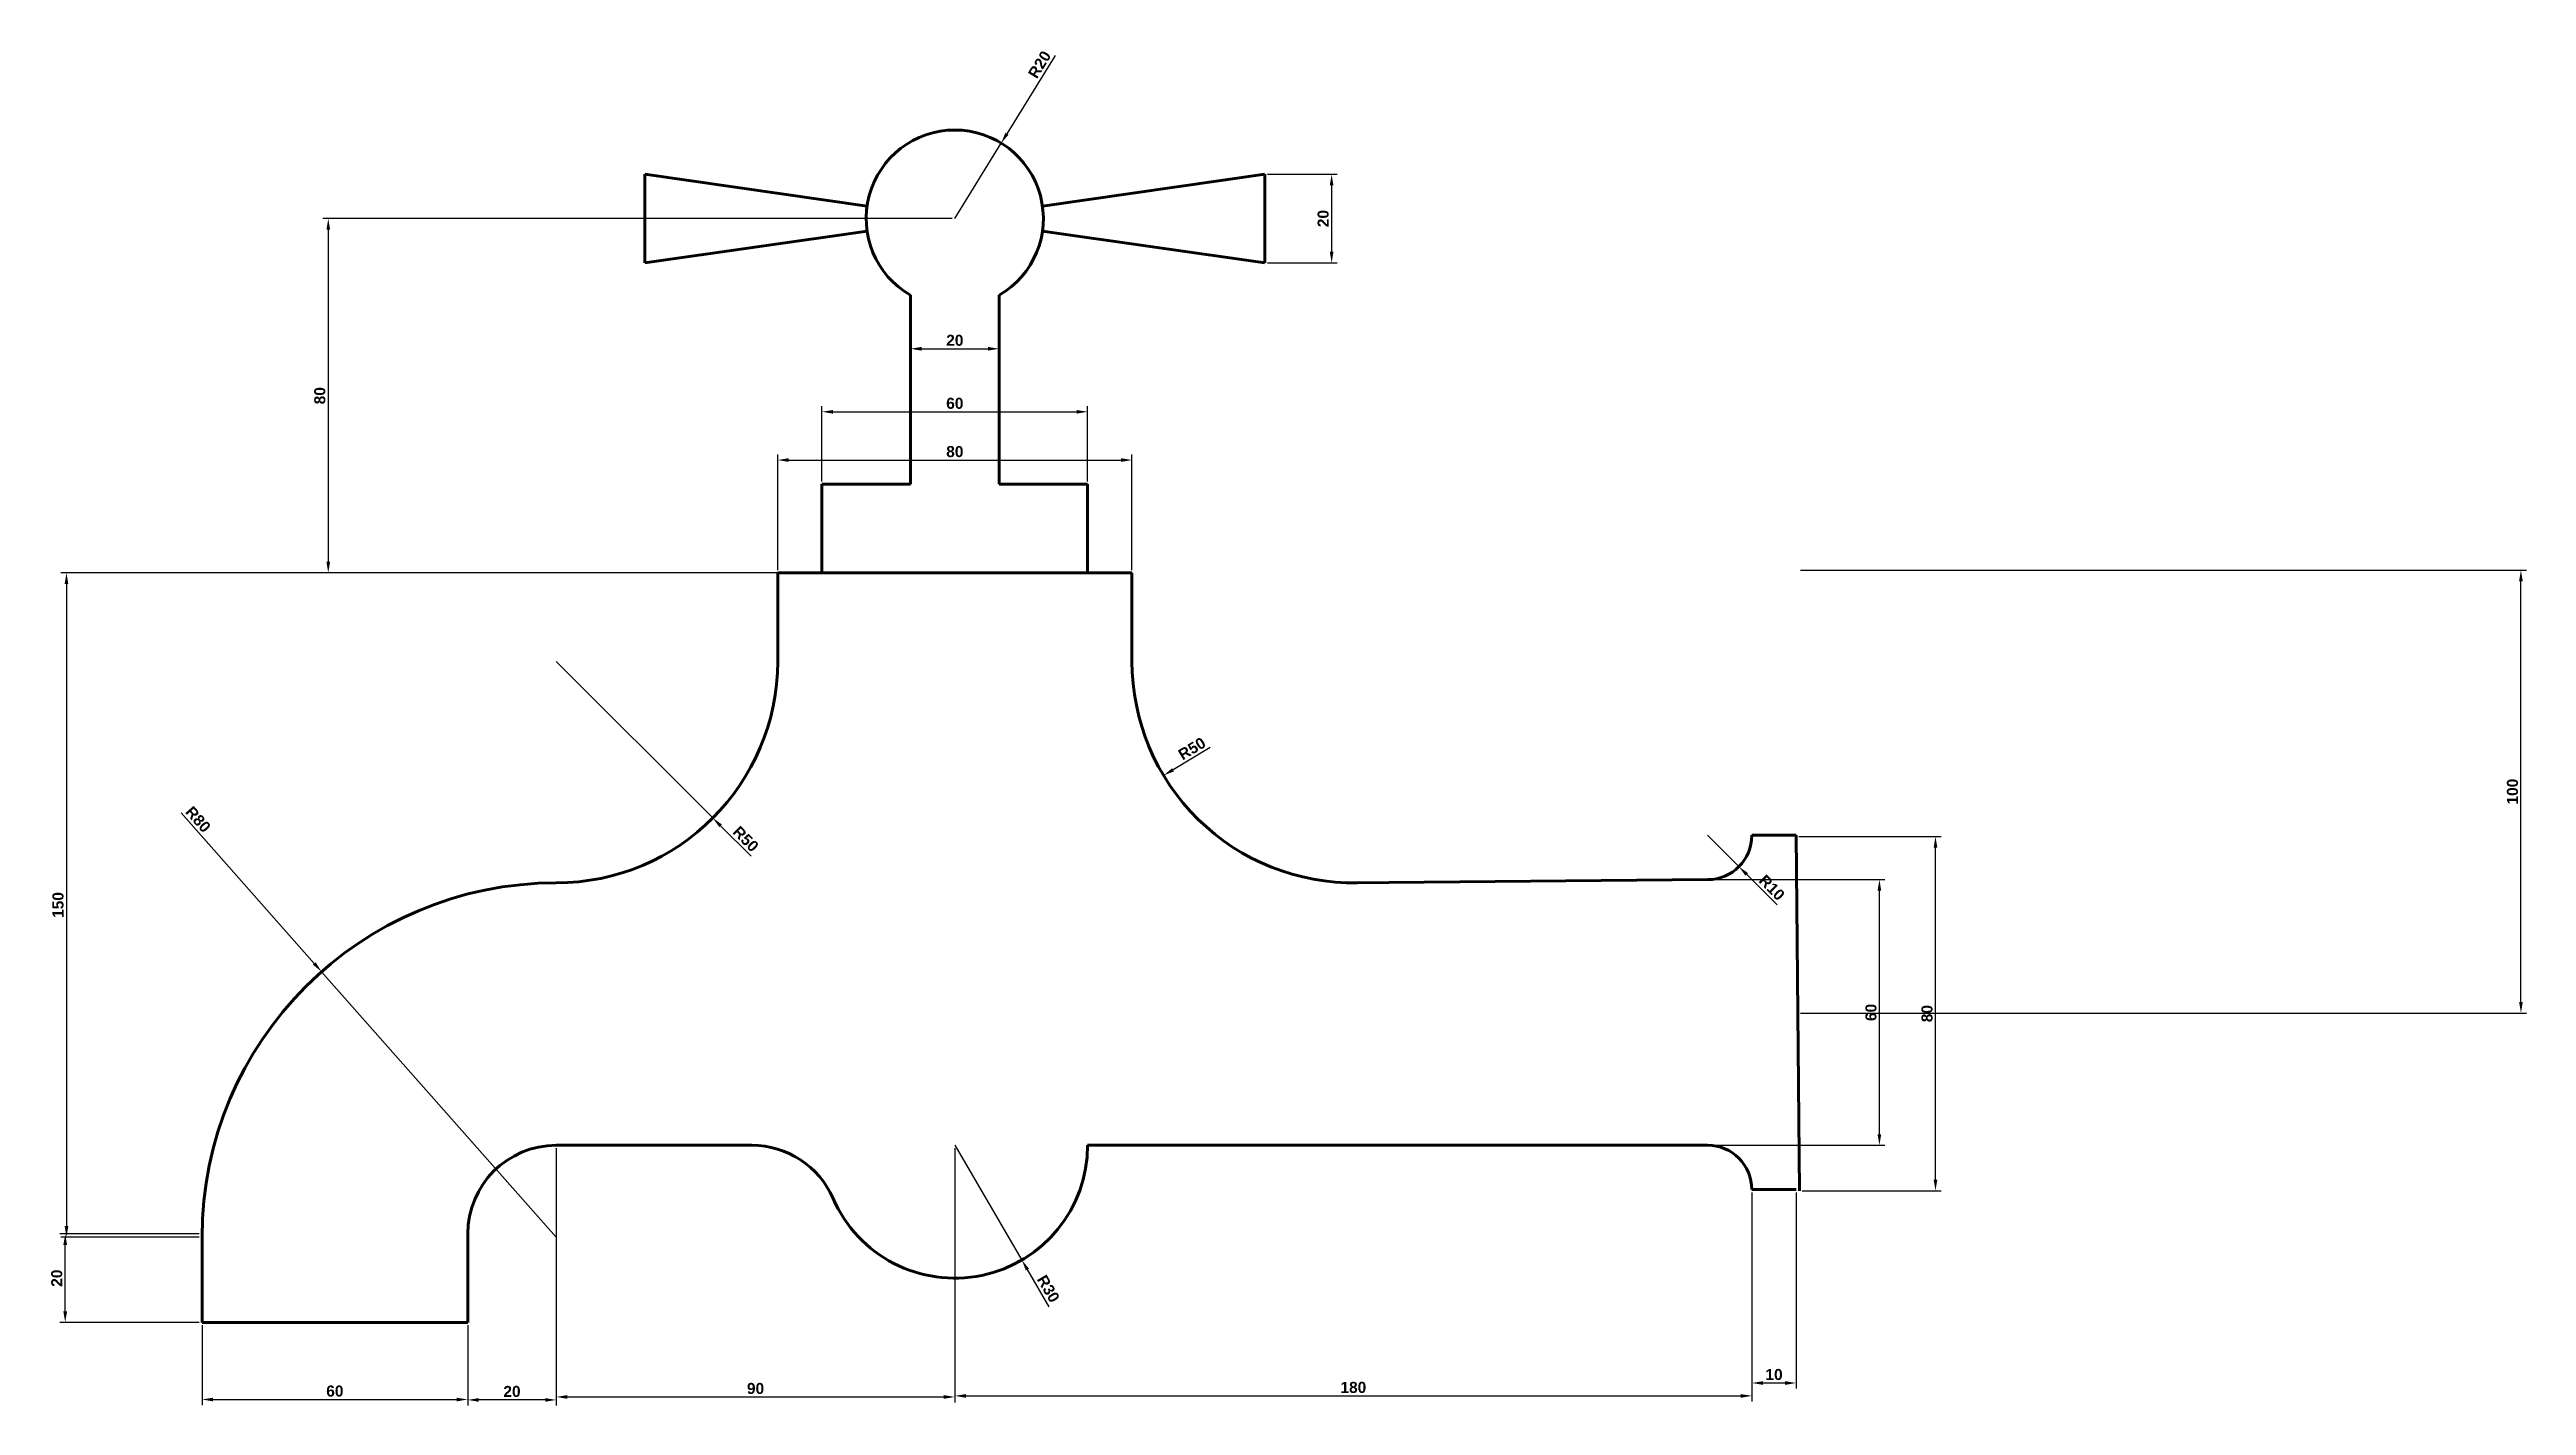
# Model space of a CAD drawing. Header units: millimetres. Extents: x -80 to 2390, y -80 to 2523.
# Drawn here: x 1830 to 2390, y 2217 to 2523 of the extents above.
import ezdxf

# ---------------------------------------------------------------- set-up
doc = ezdxf.new("R2010")
doc.units = ezdxf.units.MM
doc.layers.add('Ana çizgi', color=7, linetype='Continuous', lineweight=70)
doc.layers.add('Kesik kesik', color=7, linetype='Continuous', lineweight=50)
doc.styles.get("Standard").update_dxf_attribs({"font": 'arialbd.ttf'})
doc.dimstyles.new('ISO-25', dxfattribs={"dimtxt": 2.5, "dimasz": 2.5, "dimexe": 1.25, "dimexo": 0.625, "dimtad": 1, "dimtxsty": 'Standard', "dimcen": 2.5, "dimadec": 0, "dimazin": 0, "dimtfac": 1, "dimtmove": 0, "dimatfit": 3, "dimfxl": 1, "dimarcsym": 0})

# ---------------------------------------------------------------- blocks, each defined once
blk = doc.blocks.new('*D3')
at = {"layer": 'Defpoints', "color": 0, "transparency": 16777216}
for p in [(2104.83, 2494.53), (2104.83, 2474.53), (2119.92, 2474.53)]:
    blk.add_point(p, dxfattribs=at)
at = {"layer": 'Kesik kesik', "color": 0, "lineweight": -2, "transparency": 16777216}
for p, q in [((2105.46, 2494.53), (2121.17, 2494.53)), ((2119.92, 2492.03), (2119.92, 2477.03)), ((2105.46, 2474.53), (2121.17, 2474.53))]:
    blk.add_line(p, q, dxfattribs=at)
at = {"layer": 'Kesik kesik', "color": 0, "transparency": 16777216}
for points in [[(2119.51, 2492.03), (2120.34, 2492.03), (2119.92, 2494.53)], [(2119.51, 2477.03), (2120.34, 2477.03), (2119.92, 2474.53)]]:
    blk.add_solid(points, dxfattribs=at)
at = {"layer": 'Kesik kesik', "color": 0, "transparency": 16777216, "insert": (2118.02, 2484.53), "char_height": 2.5, "attachment_point": 5, "rotation": 90}
blk.add_mtext('20', dxfattribs=at)
blk = doc.blocks.new('*D4')
at = {"layer": 'Defpoints', "color": 0, "transparency": 16777216}
for p in [(2034.83, 2484.53), (1893.34, 2404.53), (2034.83, 2404.53)]:
    blk.add_point(p, dxfattribs=at)
at = {"layer": 'Kesik kesik', "color": 0, "lineweight": -2, "transparency": 16777216}
for p, q in [((2034.21, 2484.53), (1892.09, 2484.53)), ((1893.34, 2482.03), (1893.34, 2407.03)), ((2034.21, 2404.53), (1892.09, 2404.53))]:
    blk.add_line(p, q, dxfattribs=at)
at = {"layer": 'Kesik kesik', "color": 0, "transparency": 16777216}
for points in [[(1892.93, 2482.03), (1893.76, 2482.03), (1893.34, 2484.53)], [(1892.93, 2407.03), (1893.76, 2407.03), (1893.34, 2404.53)]]:
    blk.add_solid(points, dxfattribs=at)
at = {"layer": 'Kesik kesik', "color": 0, "transparency": 16777216, "insert": (1891.44, 2444.53), "char_height": 2.5, "attachment_point": 5, "rotation": 90}
blk.add_mtext('80', dxfattribs=at)
blk = doc.blocks.new('*D5')
at = {"layer": 'Defpoints', "color": 0, "transparency": 16777216}
for p in [(2104.83, 2494.53), (2104.83, 2474.53), (2119.92, 2474.53)]:
    blk.add_point(p, dxfattribs=at)
at = {"layer": 'Kesik kesik', "color": 0, "lineweight": -2, "transparency": 16777216}
for p, q in [((2105.46, 2494.53), (2121.17, 2494.53)), ((2119.92, 2492.03), (2119.92, 2477.03)), ((2105.46, 2474.53), (2121.17, 2474.53))]:
    blk.add_line(p, q, dxfattribs=at)
at = {"layer": 'Kesik kesik', "color": 0, "transparency": 16777216}
for points in [[(2119.51, 2492.03), (2120.34, 2492.03), (2119.92, 2494.53)], [(2119.51, 2477.03), (2120.34, 2477.03), (2119.92, 2474.53)]]:
    blk.add_solid(points, dxfattribs=at)
at = {"layer": 'Kesik kesik', "color": 0, "transparency": 16777216, "insert": (2118.02, 2484.53), "char_height": 2.5, "attachment_point": 5, "rotation": 90}
blk.add_mtext('20', dxfattribs=at)
blk = doc.blocks.new('*D7')
at = {"layer": 'Defpoints', "color": 0, "transparency": 16777216}
for p in [(1833.94, 2255.26), (1864.83, 2255.26), (1864.83, 2235.26)]:
    blk.add_point(p, dxfattribs=at)
at = {"layer": 'Kesik kesik', "color": 0, "lineweight": -2, "transparency": 16777216}
for p, q in [((1864.21, 2255.26), (1832.69, 2255.26)), ((1833.94, 2237.76), (1833.94, 2252.76)), ((1864.21, 2235.26), (1832.69, 2235.26))]:
    blk.add_line(p, q, dxfattribs=at)
at = {"layer": 'Kesik kesik', "color": 0, "transparency": 16777216}
for points in [[(1833.52, 2252.76), (1834.36, 2252.76), (1833.94, 2255.26)], [(1833.52, 2237.76), (1834.36, 2237.76), (1833.94, 2235.26)]]:
    blk.add_solid(points, dxfattribs=at)
at = {"layer": 'Kesik kesik', "color": 0, "transparency": 16777216, "insert": (1832.04, 2245.26), "char_height": 2.5, "attachment_point": 5, "rotation": 90}
blk.add_mtext('20', dxfattribs=at)
blk = doc.blocks.new('*D8')
at = {"layer": 'Defpoints', "color": 0, "transparency": 16777216}
for p in [(1864.83, 2235.26), (1924.83, 2235.26), (1924.83, 2217.86)]:
    blk.add_point(p, dxfattribs=at)
at = {"layer": 'Kesik kesik', "color": 0, "lineweight": -2, "transparency": 16777216}
for p, q in [((1864.83, 2234.64), (1864.83, 2216.61)), ((1924.83, 2234.64), (1924.83, 2216.61)), ((1867.33, 2217.86), (1922.33, 2217.86))]:
    blk.add_line(p, q, dxfattribs=at)
at = {"layer": 'Kesik kesik', "color": 0, "transparency": 16777216}
for points in [[(1867.33, 2218.27), (1867.33, 2217.44), (1864.83, 2217.86)], [(1922.33, 2218.27), (1922.33, 2217.44), (1924.83, 2217.86)]]:
    blk.add_solid(points, dxfattribs=at)
at = {"layer": 'Kesik kesik', "color": 0, "transparency": 16777216, "insert": (1894.83, 2219.76), "char_height": 2.5, "attachment_point": 5}
blk.add_mtext('60', dxfattribs=at)
blk = doc.blocks.new('*D9')
at = {"layer": 'Defpoints', "color": 0, "transparency": 16777216}
for p in [(1944.83, 2275.26), (1924.83, 2235.26), (1924.83, 2217.77)]:
    blk.add_point(p, dxfattribs=at)
at = {"layer": 'Kesik kesik', "color": 0, "lineweight": -2, "transparency": 16777216}
for p, q in [((1944.83, 2274.64), (1944.83, 2216.52)), ((1924.83, 2234.64), (1924.83, 2216.52)), ((1942.33, 2217.77), (1927.33, 2217.77))]:
    blk.add_line(p, q, dxfattribs=at)
at = {"layer": 'Kesik kesik', "color": 0, "transparency": 16777216}
for points in [[(1927.33, 2218.18), (1927.33, 2217.35), (1924.83, 2217.77)], [(1942.33, 2218.18), (1942.33, 2217.35), (1944.83, 2217.77)]]:
    blk.add_solid(points, dxfattribs=at)
at = {"layer": 'Kesik kesik', "color": 0, "transparency": 16777216, "insert": (1934.83, 2219.67), "char_height": 2.5, "attachment_point": 5}
blk.add_mtext('20', dxfattribs=at)
blk = doc.blocks.new('*D10')
at = {"layer": 'Defpoints', "color": 0, "transparency": 16777216}
for p in [(1944.83, 2275.26), (2034.83, 2275.26), (2034.83, 2218.44)]:
    blk.add_point(p, dxfattribs=at)
at = {"layer": 'Kesik kesik', "color": 0, "lineweight": -2, "transparency": 16777216}
for p, q in [((1944.83, 2274.64), (1944.83, 2217.19)), ((2034.83, 2274.64), (2034.83, 2217.19)), ((1947.33, 2218.44), (2032.33, 2218.44))]:
    blk.add_line(p, q, dxfattribs=at)
at = {"layer": 'Kesik kesik', "color": 0, "transparency": 16777216}
for points in [[(1947.33, 2218.85), (1947.33, 2218.02), (1944.83, 2218.44)], [(2032.33, 2218.85), (2032.33, 2218.02), (2034.83, 2218.44)]]:
    blk.add_solid(points, dxfattribs=at)
at = {"layer": 'Kesik kesik', "color": 0, "transparency": 16777216, "insert": (1989.83, 2220.34), "char_height": 2.5, "attachment_point": 5}
blk.add_mtext('90', dxfattribs=at)
blk = doc.blocks.new('*D11')
at = {"layer": 'Defpoints', "color": 0, "transparency": 16777216}
for p in [(2214.83, 2265.26), (2034.83, 2245.26), (2214.83, 2218.68)]:
    blk.add_point(p, dxfattribs=at)
at = {"layer": 'Kesik kesik', "color": 0, "lineweight": -2, "transparency": 16777216}
for p, q in [((2214.83, 2264.64), (2214.83, 2217.43)), ((2034.83, 2244.64), (2034.83, 2217.43)), ((2037.33, 2218.68), (2212.33, 2218.68))]:
    blk.add_line(p, q, dxfattribs=at)
at = {"layer": 'Kesik kesik', "color": 0, "transparency": 16777216}
for points in [[(2037.33, 2219.09), (2037.33, 2218.26), (2034.83, 2218.68)], [(2212.33, 2219.09), (2212.33, 2218.26), (2214.83, 2218.68)]]:
    blk.add_solid(points, dxfattribs=at)
at = {"layer": 'Kesik kesik', "color": 0, "transparency": 16777216, "insert": (2124.83, 2220.58), "char_height": 2.5, "attachment_point": 5}
blk.add_mtext('180', dxfattribs=at)
blk = doc.blocks.new('*D13')
at = {"layer": 'Defpoints', "color": 0, "transparency": 16777216}
for p in [(2214.83, 2265.26), (2224.83, 2265.26), (2224.83, 2221.59)]:
    blk.add_point(p, dxfattribs=at)
at = {"layer": 'Kesik kesik', "color": 0, "lineweight": -2, "transparency": 16777216}
for p, q in [((2214.83, 2264.64), (2214.83, 2220.34)), ((2224.83, 2264.64), (2224.83, 2220.34)), ((2217.33, 2221.59), (2222.33, 2221.59))]:
    blk.add_line(p, q, dxfattribs=at)
at = {"layer": 'Kesik kesik', "color": 0, "transparency": 16777216}
for points in [[(2217.33, 2222), (2217.33, 2221.17), (2214.83, 2221.59)], [(2222.33, 2222), (2222.33, 2221.17), (2224.83, 2221.59)]]:
    blk.add_solid(points, dxfattribs=at)
at = {"layer": 'Kesik kesik', "color": 0, "transparency": 16777216, "insert": (2219.83, 2223.49), "char_height": 2.5, "attachment_point": 5}
blk.add_mtext('10', dxfattribs=at)
blk = doc.blocks.new('*D14')
at = {"layer": 'Defpoints', "color": 0, "transparency": 16777216}
for p in [(2224.83, 2345), (2256.29, 2345), (2225.56, 2265)]:
    blk.add_point(p, dxfattribs=at)
at = {"layer": 'Kesik kesik', "color": 0, "lineweight": -2, "transparency": 16777216}
for p, q in [((2225.46, 2345), (2257.54, 2345)), ((2256.29, 2267.5), (2256.29, 2342.5)), ((2226.19, 2265), (2257.54, 2265))]:
    blk.add_line(p, q, dxfattribs=at)
at = {"layer": 'Kesik kesik', "color": 0, "transparency": 16777216}
for points in [[(2255.88, 2342.5), (2256.71, 2342.5), (2256.29, 2345)], [(2255.88, 2267.5), (2256.71, 2267.5), (2256.29, 2265)]]:
    blk.add_solid(points, dxfattribs=at)
at = {"layer": 'Kesik kesik', "color": 0, "transparency": 16777216, "insert": (2254.39, 2305), "char_height": 2.5, "attachment_point": 5, "rotation": 90}
blk.add_mtext('80', dxfattribs=at)
blk = doc.blocks.new('*D15')
at = {"layer": 'Defpoints', "color": 0, "transparency": 16777216}
for p in [(2204.83, 2335.26), (2243.63, 2335.26), (2204.83, 2275.26)]:
    blk.add_point(p, dxfattribs=at)
at = {"layer": 'Kesik kesik', "color": 0, "lineweight": -2, "transparency": 16777216}
for p, q in [((2205.46, 2335.26), (2244.88, 2335.26)), ((2243.63, 2277.76), (2243.63, 2332.76)), ((2205.46, 2275.26), (2244.88, 2275.26))]:
    blk.add_line(p, q, dxfattribs=at)
at = {"layer": 'Kesik kesik', "color": 0, "transparency": 16777216}
for points in [[(2243.21, 2332.76), (2244.04, 2332.76), (2243.63, 2335.26)], [(2243.21, 2277.76), (2244.04, 2277.76), (2243.63, 2275.26)]]:
    blk.add_solid(points, dxfattribs=at)
at = {"layer": 'Kesik kesik', "color": 0, "transparency": 16777216, "insert": (2241.72, 2305.26), "char_height": 2.5, "attachment_point": 5, "rotation": 90}
blk.add_mtext('60', dxfattribs=at)
blk = doc.blocks.new('*D16')
at = {"layer": 'Defpoints', "color": 0, "transparency": 16777216}
for p in [(2225.2, 2405.13), (2388.5, 2405.13), (2225.2, 2305.13)]:
    blk.add_point(p, dxfattribs=at)
at = {"layer": 'Kesik kesik', "color": 0, "lineweight": -2, "transparency": 16777216}
for p, q in [((2225.82, 2405.13), (2389.75, 2405.13)), ((2388.5, 2307.63), (2388.5, 2402.63)), ((2225.82, 2305.13), (2389.75, 2305.13))]:
    blk.add_line(p, q, dxfattribs=at)
at = {"layer": 'Kesik kesik', "color": 0, "transparency": 16777216}
for points in [[(2388.08, 2402.63), (2388.91, 2402.63), (2388.5, 2405.13)], [(2388.08, 2307.63), (2388.91, 2307.63), (2388.5, 2305.13)]]:
    blk.add_solid(points, dxfattribs=at)
at = {"layer": 'Kesik kesik', "color": 0, "transparency": 16777216, "insert": (2386.6, 2355.13), "char_height": 2.5, "attachment_point": 5, "rotation": 90}
blk.add_mtext('100', dxfattribs=at)
blk = doc.blocks.new('*D17')
at = {"layer": 'Defpoints', "color": 0, "transparency": 16777216}
for p in [(1994.83, 2404.53), (1834.22, 2254.53), (1864.83, 2254.53)]:
    blk.add_point(p, dxfattribs=at)
at = {"layer": 'Kesik kesik', "color": 0, "lineweight": -2, "transparency": 16777216}
for p, q in [((1994.21, 2404.53), (1832.97, 2404.53)), ((1834.22, 2402.03), (1834.22, 2257.03)), ((1864.21, 2254.53), (1832.97, 2254.53))]:
    blk.add_line(p, q, dxfattribs=at)
at = {"layer": 'Kesik kesik', "color": 0, "transparency": 16777216}
for points in [[(1833.8, 2402.03), (1834.64, 2402.03), (1834.22, 2404.53)], [(1833.8, 2257.03), (1834.64, 2257.03), (1834.22, 2254.53)]]:
    blk.add_solid(points, dxfattribs=at)
at = {"layer": 'Kesik kesik', "color": 0, "transparency": 16777216, "insert": (1832.32, 2329.53), "char_height": 2.5, "attachment_point": 5, "rotation": 90}
blk.add_mtext('150', dxfattribs=at)
blk = doc.blocks.new('*D18')
at = {"layer": 'Defpoints', "color": 0, "transparency": 16777216}
for p in [(2045.3, 2501.57), (2034.83, 2484.53)]:
    blk.add_point(p, dxfattribs=at)
at = {"layer": 'Kesik kesik', "color": 0, "lineweight": -2, "transparency": 16777216}
for p, q in [((2057.49, 2521.39), (2046.61, 2503.7)), ((2034.83, 2484.53), (2045.3, 2501.57))]:
    blk.add_line(p, q, dxfattribs=at)
at = {"layer": 'Kesik kesik', "color": 0, "transparency": 16777216}
blk.add_solid([(2046.26, 2503.92), (2046.97, 2503.48), (2045.3, 2501.57)], dxfattribs=at)
at = {"layer": 'Kesik kesik', "color": 0, "transparency": 16777216, "insert": (2053.98, 2519.31), "char_height": 2.5, "attachment_point": 5, "rotation": 58.4189}
blk.add_mtext('R20', dxfattribs=at)
blk = doc.blocks.new('*D19')
at = {"layer": 'Defpoints', "color": 0, "transparency": 16777216}
for p in [(2124.83, 2384.53), (2081.97, 2358.78)]:
    blk.add_point(p, dxfattribs=at)
at = {"layer": 'Kesik kesik', "color": 0, "lineweight": -2, "transparency": 16777216}
blk.add_line((2092.46, 2365.08), (2084.12, 2360.06), dxfattribs=at)
at = {"layer": 'Kesik kesik', "color": 0, "transparency": 16777216}
blk.add_solid([(2083.9, 2360.42), (2084.33, 2359.71), (2081.97, 2358.78)], dxfattribs=at)
at = {"layer": 'Kesik kesik', "color": 0, "transparency": 16777216, "insert": (2088.38, 2364.84), "char_height": 2.5, "attachment_point": 5, "rotation": 31.0026}
blk.add_mtext('R50', dxfattribs=at)
blk = doc.blocks.new('*D20')
at = {"layer": 'Defpoints', "color": 0, "transparency": 16777216}
for p in [(1944.83, 2384.53), (1980.19, 2349.18)]:
    blk.add_point(p, dxfattribs=at)
at = {"layer": 'Kesik kesik', "color": 0, "lineweight": -2, "transparency": 16777216}
for p, q in [((1944.83, 2384.53), (1980.19, 2349.18)), ((1988.83, 2340.53), (1981.95, 2347.41))]:
    blk.add_line(p, q, dxfattribs=at)
at = {"layer": 'Kesik kesik', "color": 0, "transparency": 16777216}
blk.add_solid([(1982.25, 2347.7), (1981.66, 2347.11), (1980.19, 2349.18)], dxfattribs=at)
at = {"layer": 'Kesik kesik', "color": 0, "transparency": 16777216, "insert": (1987.62, 2344.43), "char_height": 2.5, "attachment_point": 5, "rotation": 315}
blk.add_mtext('R50', dxfattribs=at)
blk = doc.blocks.new('*D21')
at = {"layer": 'Defpoints', "color": 0, "transparency": 16777216}
for p in [(2204.83, 2345.26), (2211.9, 2338.19)]:
    blk.add_point(p, dxfattribs=at)
at = {"layer": 'Kesik kesik', "color": 0, "lineweight": -2, "transparency": 16777216}
for p, q in [((2204.83, 2345.26), (2211.9, 2338.19)), ((2220.55, 2329.54), (2213.67, 2336.42))]:
    blk.add_line(p, q, dxfattribs=at)
at = {"layer": 'Kesik kesik', "color": 0, "transparency": 16777216}
blk.add_solid([(2213.96, 2336.72), (2213.38, 2336.13), (2211.9, 2338.19)], dxfattribs=at)
at = {"layer": 'Kesik kesik', "color": 0, "transparency": 16777216, "insert": (2219.34, 2333.44), "char_height": 2.5, "attachment_point": 5, "rotation": 315}
blk.add_mtext('R10', dxfattribs=at)
blk = doc.blocks.new('*D22')
at = {"layer": 'Defpoints', "color": 0, "transparency": 16777216}
for p in [(2034.83, 2275.26), (2049.97, 2249.36)]:
    blk.add_point(p, dxfattribs=at)
at = {"layer": 'Kesik kesik', "color": 0, "lineweight": -2, "transparency": 16777216}
for p, q in [((2034.83, 2275.26), (2049.97, 2249.36)), ((2056.14, 2238.8), (2051.23, 2247.2))]:
    blk.add_line(p, q, dxfattribs=at)
at = {"layer": 'Kesik kesik', "color": 0, "transparency": 16777216}
blk.add_solid([(2051.59, 2247.41), (2050.87, 2246.99), (2049.97, 2249.36)], dxfattribs=at)
at = {"layer": 'Kesik kesik', "color": 0, "transparency": 16777216, "insert": (2055.95, 2242.88), "char_height": 2.5, "attachment_point": 5, "rotation": 300.298}
blk.add_mtext('R30', dxfattribs=at)
blk = doc.blocks.new('*D23')
at = {"layer": 'Defpoints', "color": 0, "transparency": 16777216}
for p in [(1891.83, 2314.46), (1944.83, 2254.53)]:
    blk.add_point(p, dxfattribs=at)
at = {"layer": 'Kesik kesik', "color": 0, "lineweight": -2, "transparency": 16777216}
for p, q in [((1860.13, 2350.31), (1890.18, 2316.33)), ((1944.83, 2254.53), (1891.83, 2314.46))]:
    blk.add_line(p, q, dxfattribs=at)
at = {"layer": 'Kesik kesik', "color": 0, "transparency": 16777216}
blk.add_solid([(1890.49, 2316.61), (1889.87, 2316.06), (1891.83, 2314.46)], dxfattribs=at)
at = {"layer": 'Kesik kesik', "color": 0, "transparency": 16777216, "insert": (1863.95, 2348.86), "char_height": 2.5, "attachment_point": 5, "rotation": 311.4874}
blk.add_mtext('R80', dxfattribs=at)
blk = doc.blocks.new('*D24')
at = {"layer": 'Defpoints', "color": 0, "transparency": 16777216}
for p in [(2044.83, 2455.13), (2024.83, 2445.87), (2044.83, 2445.87)]:
    blk.add_point(p, dxfattribs=at)
at = {"layer": 'Kesik kesik', "color": 0, "lineweight": -2, "transparency": 16777216}
for p, q in [((2024.83, 2446.5), (2024.83, 2456.38)), ((2044.83, 2446.5), (2044.83, 2456.38)), ((2027.33, 2455.13), (2042.33, 2455.13))]:
    blk.add_line(p, q, dxfattribs=at)
at = {"layer": 'Kesik kesik', "color": 0, "transparency": 16777216}
for points in [[(2027.33, 2455.55), (2027.33, 2454.71), (2024.83, 2455.13)], [(2042.33, 2455.55), (2042.33, 2454.71), (2044.83, 2455.13)]]:
    blk.add_solid(points, dxfattribs=at)
at = {"layer": 'Kesik kesik', "color": 0, "transparency": 16777216, "insert": (2034.83, 2457.03), "char_height": 2.5, "attachment_point": 5}
blk.add_mtext('20', dxfattribs=at)
blk = doc.blocks.new('*D25')
at = {"layer": 'Defpoints', "color": 0, "transparency": 16777216}
for p in [(2064.83, 2440.9), (2004.83, 2424.53), (2064.83, 2424.53)]:
    blk.add_point(p, dxfattribs=at)
at = {"layer": 'Kesik kesik', "color": 0, "lineweight": -2, "transparency": 16777216}
for p, q in [((2004.83, 2425.16), (2004.83, 2442.15)), ((2007.33, 2440.9), (2062.33, 2440.9)), ((2064.83, 2425.16), (2064.83, 2442.15))]:
    blk.add_line(p, q, dxfattribs=at)
at = {"layer": 'Kesik kesik', "color": 0, "transparency": 16777216}
for points in [[(2007.33, 2441.31), (2007.33, 2440.48), (2004.83, 2440.9)], [(2062.33, 2441.31), (2062.33, 2440.48), (2064.83, 2440.9)]]:
    blk.add_solid(points, dxfattribs=at)
at = {"layer": 'Kesik kesik', "color": 0, "transparency": 16777216, "insert": (2034.83, 2442.8), "char_height": 2.5, "attachment_point": 5}
blk.add_mtext('60', dxfattribs=at)
blk = doc.blocks.new('*D26')
at = {"layer": 'Defpoints', "color": 0, "transparency": 16777216}
for p in [(2074.83, 2430), (1994.83, 2404.53), (2074.83, 2404.53)]:
    blk.add_point(p, dxfattribs=at)
at = {"layer": 'Kesik kesik', "color": 0, "lineweight": -2, "transparency": 16777216}
for p, q in [((1994.83, 2405.16), (1994.83, 2431.25)), ((1997.33, 2430), (2072.33, 2430)), ((2074.83, 2405.16), (2074.83, 2431.25))]:
    blk.add_line(p, q, dxfattribs=at)
at = {"layer": 'Kesik kesik', "color": 0, "transparency": 16777216}
for points in [[(1997.33, 2430.42), (1997.33, 2429.58), (1994.83, 2430)], [(2072.33, 2430.42), (2072.33, 2429.58), (2074.83, 2430)]]:
    blk.add_solid(points, dxfattribs=at)
at = {"layer": 'Kesik kesik', "color": 0, "transparency": 16777216, "insert": (2034.83, 2431.9), "char_height": 2.5, "attachment_point": 5}
blk.add_mtext('80', dxfattribs=at)

msp = doc.modelspace()

# ---------------------------------------------------------------- linework, layer by layer
at = {"layer": 'Ana çizgi'}
for p, q in [((1964.831, 2484.531), (1964.831, 2494.531)), ((1964.831, 2494.531), (1964.831, 2484.531)), ((1964.831, 2494.531), (2015.032, 2487.359)), ((2054.63, 2487.359), (2104.831, 2494.531)), ((2104.831, 2484.531), (2104.831, 2494.531)), ((1964.831, 2484.531), (1964.831, 2474.531)), ((2104.831, 2484.531), (2104.831, 2474.531)), ((1964.831, 2474.531), (2015.032, 2481.702)), ((2054.63, 2481.702), (2104.831, 2474.531)), ((2024.831, 2467.21), (2024.831, 2424.531)), ((2044.831, 2467.21), (2044.831, 2424.531)), ((2024.831, 2424.531), (2004.831, 2424.531)), ((2004.831, 2424.531), (2004.831, 2404.531)), ((2044.831, 2424.531), (2064.831, 2424.531)), ((2064.831, 2424.531), (2064.831, 2404.531)), ((2004.831, 2404.531), (1994.831, 2404.531)), ((1994.831, 2384.531), (1994.831, 2404.531)), ((2004.831, 2404.531), (2064.831, 2404.531)), ((2074.831, 2404.531), (2064.831, 2404.531)), ((2074.831, 2384.531), (2074.831, 2404.531)), ((2224.831, 2345.261), (2214.831, 2345.261)), ((2214.831, 2345.261), (2214.831, 2345.261)), ((2225.56, 2265.004), (2224.831, 2345.261)), ((2204.831, 2335.261), (2124.831, 2334.531)), ((1944.831, 2275.261), (1989.005, 2275.261)), ((2064.831, 2275.261), (2204.831, 2275.261)), ((2214.831, 2265.261), (2214.831, 2265.261)), ((2214.831, 2265.261), (2224.831, 2265.261)), ((1864.831, 2254.531), (1864.831, 2235.261)), ((1924.831, 2255.261), (1924.831, 2235.261)), ((1924.831, 2235.261), (1864.831, 2235.261))]:
    msp.add_line(p, q, dxfattribs=at)
for centre, radius, start, end in [((2034.831, 2484.531), 20, 300, 240), ((1944.831, 2384.531), 50, 270, 0), ((2124.831, 2384.531), 50, 180, 271.04562), ((2204.831, 2345.261), 10, 270, 0), ((1944.831, 2254.531), 80, 90, 180), ((1944.831, 2255.261), 20, 90, 180), ((1989.005, 2255.261), 20, 23.57818, 90), ((2034.831, 2275.261), 30, 203.57818, 0), ((2204.831, 2265.261), 10, 0, 90)]:
    msp.add_arc(centre, radius, start, end, dxfattribs=at)

# ---------------------------------------------------------------- dimensions: what is measured, and where the dimension line sits
at = {"layer": 'Kesik kesik', "color": 177, "true_color": 0x293189}
for center, mpoint, picture, middle in [((2034.831, 2484.531), (2045.305, 2501.569), '*D18', (2055.598, 2518.311)), ((2124.831, 2384.531), (2081.974, 2358.777), '*D19', (2089.357, 2363.214)), ((1944.831, 2254.531), (1891.834, 2314.459), '*D23', (1862.527, 2347.6))]:
    dim = msp.add_radius_dim(center=center, mpoint=mpoint, dimstyle='ISO-25', dxfattribs=at)
    dim.commit()
    dim.dimension.update_dxf_attribs({"geometry": picture, "text_midpoint": middle, "dimtype": 164})
for base, p1, p2, picture, middle in [((2119.925, 2474.531), (2104.831, 2494.531), (2104.831, 2474.531), '*D3', (2118.023, 2484.531)), ((2119.925, 2474.531), (2104.831, 2494.531), (2104.831, 2474.531), '*D5', (2118.023, 2484.531)), ((1893.343, 2404.531), (2034.831, 2484.531), (2034.831, 2404.531), '*D4', (1891.442, 2444.531)), ((1834.219, 2254.531), (1994.831, 2404.531), (1864.831, 2254.531), '*D17', (1832.317, 2329.531)), ((2256.292, 2345.001), (2225.56, 2265.004), (2224.833, 2345.001), '*D14', (2254.39, 2305.002)), ((2243.625, 2335.261), (2204.831, 2275.261), (2204.831, 2335.261), '*D15', (2241.724, 2305.261)), ((1833.94, 2255.261), (1864.831, 2235.261), (1864.831, 2255.261), '*D7', (1832.039, 2245.261))]:
    dim = msp.add_linear_dim(base=base, p1=p1, p2=p2, angle=90, dimstyle='ISO-25', dxfattribs=at)
    dim.commit()
    dim.dimension.update_dxf_attribs({"geometry": picture, "text_midpoint": middle})
for base, p1, p2, picture, middle in [((2044.831, 2455.13), (2024.831, 2445.87), (2044.831, 2445.87), '*D24', (2034.831, 2457.031)), ((2064.831, 2440.897), (2004.831, 2424.531), (2064.831, 2424.531), '*D25', (2034.831, 2442.799)), ((2074.831, 2429.999), (1994.831, 2404.531), (2074.831, 2404.531), '*D26', (2034.831, 2431.902)), ((1924.831, 2217.767), (1944.831, 2275.261), (1924.831, 2235.261), '*D9', (1934.831, 2219.669)), ((2034.831, 2218.436), (1944.831, 2275.261), (2034.831, 2275.261), '*D10', (1989.831, 2220.338)), ((2214.831, 2218.676), (2034.831, 2245.261), (2214.831, 2265.261), '*D11', (2124.831, 2220.578)), ((2224.831, 2221.588), (2214.831, 2265.261), (2224.831, 2265.261), '*D13', (2219.831, 2223.489)), ((1924.831, 2217.857), (1864.831, 2235.261), (1924.831, 2235.261), '*D8', (1894.831, 2219.758))]:
    dim = msp.add_linear_dim(base=base, p1=p1, p2=p2, dimstyle='ISO-25', dxfattribs=at)
    dim.commit()
    dim.dimension.update_dxf_attribs({"geometry": picture, "text_midpoint": middle})
dim = msp.add_linear_dim(base=(2388.497, 2405.132), p1=(2225.196, 2305.132), p2=(2225.196, 2405.132), angle=90, dimstyle='ISO-25', dxfattribs=at)
dim.commit()
dim.dimension.update_dxf_attribs({"geometry": '*D16', "text_midpoint": (2388.497, 2355.132), "dimtype": 160})
for center, mpoint, picture, middle in [((1944.831, 2384.531), (1980.186, 2349.175), '*D20', (1987.622, 2344.428)), ((2204.831, 2345.261), (2211.902, 2338.189), '*D21', (2219.338, 2333.443)), ((2034.831, 2275.261), (2049.966, 2249.358), '*D22', (2055.953, 2242.88))]:
    dim = msp.add_radius_dim(center=center, mpoint=mpoint, dimstyle='ISO-25', dxfattribs=at)
    dim.commit()
    dim.dimension.update_dxf_attribs({"geometry": picture, "text_midpoint": middle})

doc.saveas('drawing.dxf')
